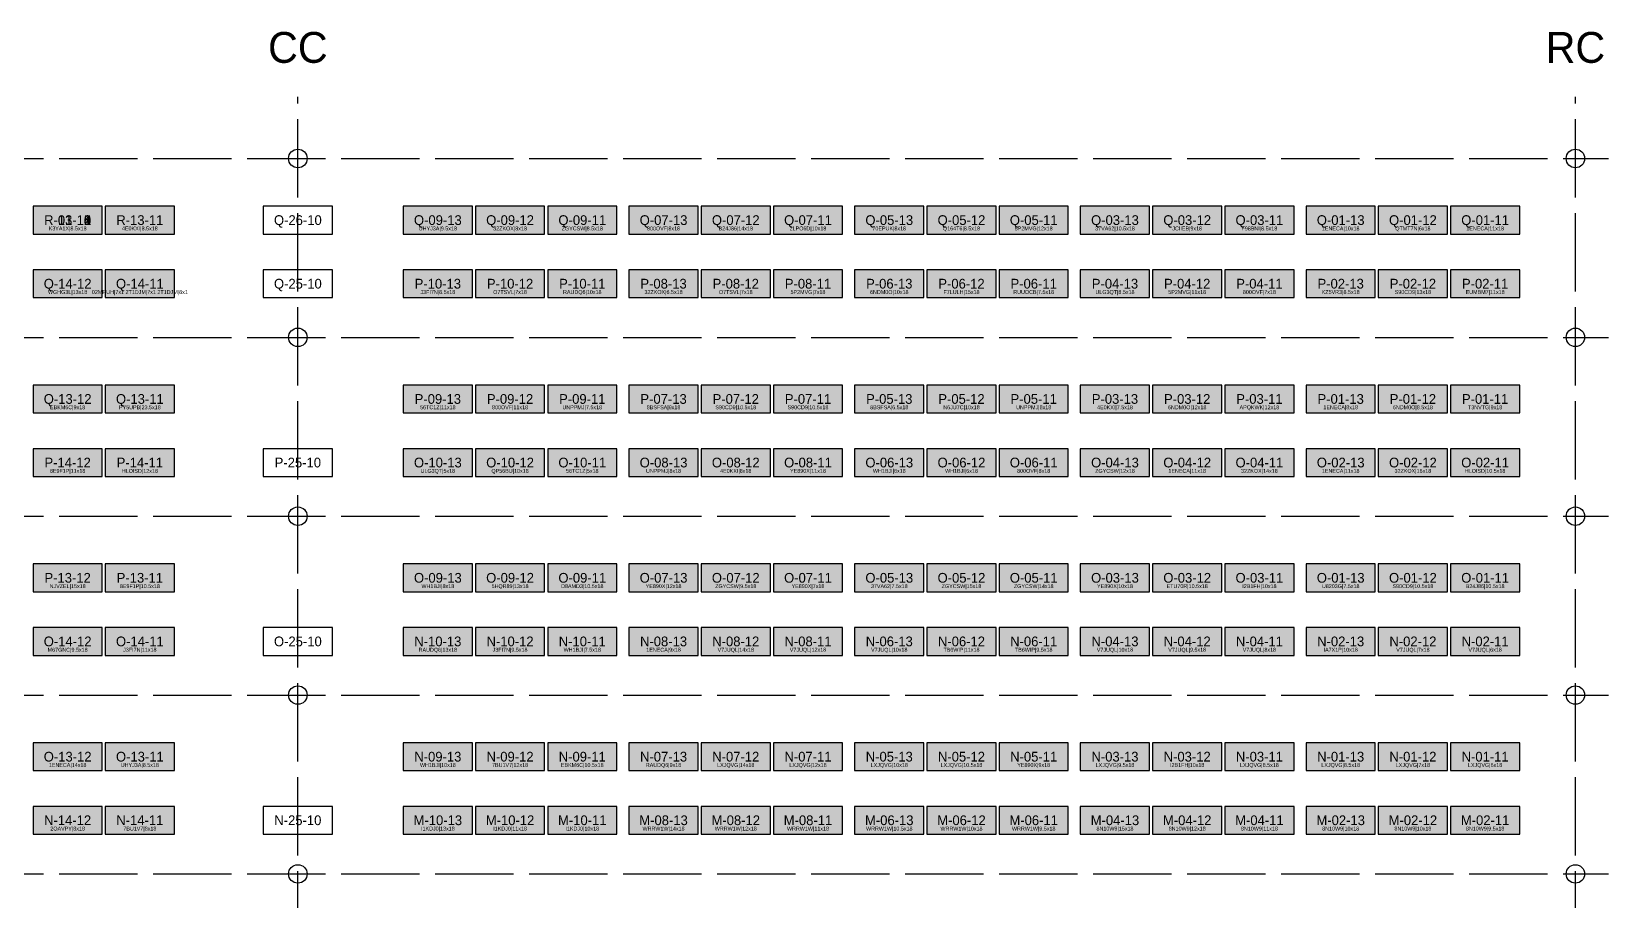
# Model space of a CAD drawing. Header units: metres. Extents: x 0 to 48.5, y -2.8 to 53.5.
# Drawn here: x 22.89 to 48.46, y 39.37 to 53.46 of the extents above; entities that cross this region are included whole.
import ezdxf
from ezdxf.enums import TextEntityAlignment as Align

# ---------------------------------------------------------------- set-up
doc = ezdxf.new("R2010")
doc.units = ezdxf.units.M
doc.linetypes.add('DASHED', pattern=[1.524, 1.27, -0.254])
for name, color, linetype in [('CROSS_AISLES', 4, 'Continuous'), ('LABELS', 7, 'Continuous'), ('RACK_L1', 7, 'Continuous'), ('STOCK_ONLY', 254, 'Continuous'), ('SUPPORT_POINTS', 8, 'Continuous'), ('WALKWAYS', 8, 'Continuous'), ('ZONE_A', 1, 'Continuous'), ('ZONE_B', 30, 'Continuous'), ('ZONE_C', 5, 'Continuous')]:
    doc.layers.add(name, color=color, linetype=linetype)

msp = doc.modelspace()

# ---------------------------------------------------------------- hatches: boundary and pattern name
at = {"layer": 'STOCK_ONLY'}
for points in [[(24.081, 50.174), (25.204, 50.174), (25.204, 50.625), (24.081, 50.625)], [(30.084, 50.174), (31.206, 50.174), (31.206, 50.625), (30.084, 50.625)], [(32.572, 50.174), (33.695, 50.174), (33.695, 50.625), (32.572, 50.625)], [(33.744, 50.174), (34.866, 50.174), (34.866, 50.625), (33.744, 50.625)], [(34.915, 50.174), (36.037, 50.174), (36.037, 50.625), (34.915, 50.625)], [(36.232, 50.174), (37.355, 50.174), (37.355, 50.625), (36.232, 50.625)], [(37.404, 50.174), (38.526, 50.174), (38.526, 50.625), (37.404, 50.625)], [(38.575, 50.174), (39.697, 50.174), (39.697, 50.625), (38.575, 50.625)], [(39.892, 50.174), (41.015, 50.174), (41.015, 50.625), (39.892, 50.625)], [(43.552, 50.174), (44.675, 50.174), (44.675, 50.625), (43.552, 50.625)], [(44.724, 50.174), (45.846, 50.174), (45.846, 50.625), (44.724, 50.625)], [(45.895, 50.174), (47.017, 50.174), (47.017, 50.625), (45.895, 50.625)], [(22.91, 49.143), (24.032, 49.143), (24.032, 49.594), (22.91, 49.594)], [(28.912, 49.143), (30.035, 49.143), (30.035, 49.594), (28.912, 49.594)], [(30.084, 49.143), (31.206, 49.143), (31.206, 49.594), (30.084, 49.594)], [(31.255, 49.143), (32.377, 49.143), (32.377, 49.594), (31.255, 49.594)], [(33.744, 49.143), (34.866, 49.143), (34.866, 49.594), (33.744, 49.594)], [(34.915, 49.143), (36.037, 49.143), (36.037, 49.594), (34.915, 49.594)], [(36.232, 49.143), (37.355, 49.143), (37.355, 49.594), (36.232, 49.594)], [(41.064, 49.143), (42.186, 49.143), (42.186, 49.594), (41.064, 49.594)], [(42.235, 49.143), (43.357, 49.143), (43.357, 49.594), (42.235, 49.594)], [(44.724, 49.143), (45.846, 49.143), (45.846, 49.594), (44.724, 49.594)], [(45.895, 49.143), (47.017, 49.143), (47.017, 49.594), (45.895, 49.594)], [(22.91, 47.274), (24.032, 47.274), (24.032, 47.725), (22.91, 47.725)], [(28.912, 47.274), (30.035, 47.274), (30.035, 47.725), (28.912, 47.725)], [(30.084, 47.274), (31.206, 47.274), (31.206, 47.725), (30.084, 47.725)], [(32.572, 47.274), (33.695, 47.274), (33.695, 47.725), (32.572, 47.725)], [(34.915, 47.274), (36.037, 47.274), (36.037, 47.725), (34.915, 47.725)], [(37.404, 47.274), (38.526, 47.274), (38.526, 47.725), (37.404, 47.725)], [(38.575, 47.274), (39.697, 47.274), (39.697, 47.725), (38.575, 47.725)], [(39.892, 47.274), (41.015, 47.274), (41.015, 47.725), (39.892, 47.725)], [(41.064, 47.274), (42.186, 47.274), (42.186, 47.725), (41.064, 47.725)], [(42.235, 47.274), (43.357, 47.274), (43.357, 47.725), (42.235, 47.725)], [(43.552, 47.274), (44.675, 47.274), (44.675, 47.725), (43.552, 47.725)], [(44.724, 47.274), (45.846, 47.274), (45.846, 47.725), (44.724, 47.725)], [(45.895, 47.274), (47.017, 47.274), (47.017, 47.725), (45.895, 47.725)], [(22.91, 46.243), (24.032, 46.243), (24.032, 46.694), (22.91, 46.694)], [(24.081, 46.243), (25.204, 46.243), (25.204, 46.694), (24.081, 46.694)], [(28.912, 46.243), (30.035, 46.243), (30.035, 46.694), (28.912, 46.694)], [(30.084, 46.243), (31.206, 46.243), (31.206, 46.694), (30.084, 46.694)], [(31.255, 46.243), (32.377, 46.243), (32.377, 46.694), (31.255, 46.694)], [(32.572, 46.243), (33.695, 46.243), (33.695, 46.694), (32.572, 46.694)], [(33.744, 46.243), (34.866, 46.243), (34.866, 46.694), (33.744, 46.694)], [(36.232, 46.243), (37.355, 46.243), (37.355, 46.694), (36.232, 46.694)], [(37.404, 46.243), (38.526, 46.243), (38.526, 46.694), (37.404, 46.694)], [(38.575, 46.243), (39.697, 46.243), (39.697, 46.694), (38.575, 46.694)], [(39.892, 46.243), (41.015, 46.243), (41.015, 46.694), (39.892, 46.694)], [(41.064, 46.243), (42.186, 46.243), (42.186, 46.694), (41.064, 46.694)], [(42.235, 46.243), (43.357, 46.243), (43.357, 46.694), (42.235, 46.694)], [(43.552, 46.243), (44.675, 46.243), (44.675, 46.694), (43.552, 46.694)], [(44.724, 46.243), (45.846, 46.243), (45.846, 46.694), (44.724, 46.694)], [(22.91, 44.374), (24.032, 44.374), (24.032, 44.825), (22.91, 44.825)], [(30.084, 44.374), (31.206, 44.374), (31.206, 44.825), (30.084, 44.825)], [(34.915, 44.374), (36.037, 44.374), (36.037, 44.825), (34.915, 44.825)], [(36.232, 44.374), (37.355, 44.374), (37.355, 44.825), (36.232, 44.825)], [(37.404, 44.374), (38.526, 44.374), (38.526, 44.825), (37.404, 44.825)], [(38.575, 44.374), (39.697, 44.374), (39.697, 44.825), (38.575, 44.825)], [(39.892, 44.374), (41.015, 44.374), (41.015, 44.825), (39.892, 44.825)], [(42.235, 44.374), (43.357, 44.374), (43.357, 44.825), (42.235, 44.825)], [(44.724, 44.374), (45.846, 44.374), (45.846, 44.825), (44.724, 44.825)], [(45.895, 44.374), (47.017, 44.374), (47.017, 44.825), (45.895, 44.825)], [(24.081, 43.343), (25.204, 43.343), (25.204, 43.794), (24.081, 43.794)], [(30.084, 43.343), (31.206, 43.343), (31.206, 43.794), (30.084, 43.794)], [(33.744, 43.343), (34.866, 43.343), (34.866, 43.794), (33.744, 43.794)], [(34.915, 43.343), (36.037, 43.343), (36.037, 43.794), (34.915, 43.794)], [(36.232, 43.343), (37.355, 43.343), (37.355, 43.794), (36.232, 43.794)], [(37.404, 43.343), (38.526, 43.343), (38.526, 43.794), (37.404, 43.794)], [(39.892, 43.343), (41.015, 43.343), (41.015, 43.794), (39.892, 43.794)], [(41.064, 43.343), (42.186, 43.343), (42.186, 43.794), (41.064, 43.794)], [(42.235, 43.343), (43.357, 43.343), (43.357, 43.794), (42.235, 43.794)], [(43.552, 43.343), (44.675, 43.343), (44.675, 43.794), (43.552, 43.794)], [(44.724, 43.343), (45.846, 43.343), (45.846, 43.794), (44.724, 43.794)], [(45.895, 43.343), (47.017, 43.343), (47.017, 43.794), (45.895, 43.794)], [(22.91, 41.474), (24.032, 41.474), (24.032, 41.925), (22.91, 41.925)], [(28.912, 41.474), (30.035, 41.474), (30.035, 41.925), (28.912, 41.925)], [(30.084, 41.474), (31.206, 41.474), (31.206, 41.925), (30.084, 41.925)], [(32.572, 41.474), (33.695, 41.474), (33.695, 41.925), (32.572, 41.925)], [(33.744, 41.474), (34.866, 41.474), (34.866, 41.925), (33.744, 41.925)], [(34.915, 41.474), (36.037, 41.474), (36.037, 41.925), (34.915, 41.925)], [(36.232, 41.474), (37.355, 41.474), (37.355, 41.925), (36.232, 41.925)], [(37.404, 41.474), (38.526, 41.474), (38.526, 41.925), (37.404, 41.925)], [(38.575, 41.474), (39.697, 41.474), (39.697, 41.925), (38.575, 41.925)], [(41.064, 41.474), (42.186, 41.474), (42.186, 41.925), (41.064, 41.925)], [(42.235, 41.474), (43.357, 41.474), (43.357, 41.925), (42.235, 41.925)], [(43.552, 41.474), (44.675, 41.474), (44.675, 41.925), (43.552, 41.925)], [(44.724, 41.474), (45.846, 41.474), (45.846, 41.925), (44.724, 41.925)], [(45.895, 41.474), (47.017, 41.474), (47.017, 41.925), (45.895, 41.925)], [(22.91, 40.443), (24.032, 40.443), (24.032, 40.894), (22.91, 40.894)], [(24.081, 40.443), (25.204, 40.443), (25.204, 40.894), (24.081, 40.894)], [(30.084, 40.443), (31.206, 40.443), (31.206, 40.894), (30.084, 40.894)], [(31.255, 40.443), (32.377, 40.443), (32.377, 40.894), (31.255, 40.894)], [(33.744, 40.443), (34.866, 40.443), (34.866, 40.894), (33.744, 40.894)], [(34.915, 40.443), (36.037, 40.443), (36.037, 40.894), (34.915, 40.894)], [(37.404, 40.443), (38.526, 40.443), (38.526, 40.894), (37.404, 40.894)], [(38.575, 40.443), (39.697, 40.443), (39.697, 40.894), (38.575, 40.894)], [(39.892, 40.443), (41.015, 40.443), (41.015, 40.894), (39.892, 40.894)], [(41.064, 40.443), (42.186, 40.443), (42.186, 40.894), (41.064, 40.894)], [(42.235, 40.443), (43.357, 40.443), (43.357, 40.894), (42.235, 40.894)], [(43.552, 40.443), (44.675, 40.443), (44.675, 40.894), (43.552, 40.894)], [(44.724, 40.443), (45.846, 40.443), (45.846, 40.894), (44.724, 40.894)], [(45.895, 40.443), (47.017, 40.443), (47.017, 40.894), (45.895, 40.894)]]:
    msp.add_hatch(color=254, dxfattribs=at).paths.add_polyline_path(points)
at = {"layer": 'ZONE_A'}
for points in [[(28.912, 50.174), (30.035, 50.174), (30.035, 50.625), (28.912, 50.625)], [(24.081, 47.274), (25.204, 47.274), (25.204, 47.725), (24.081, 47.725)], [(28.912, 44.374), (30.035, 44.374), (30.035, 44.825), (28.912, 44.825)], [(33.744, 44.374), (34.866, 44.374), (34.866, 44.825), (33.744, 44.825)], [(28.912, 43.343), (30.035, 43.343), (30.035, 43.794), (28.912, 43.794)], [(32.572, 43.343), (33.695, 43.343), (33.695, 43.794), (32.572, 43.794)], [(39.892, 41.474), (41.015, 41.474), (41.015, 41.925), (39.892, 41.925)], [(28.912, 40.443), (30.035, 40.443), (30.035, 40.894), (28.912, 40.894)], [(36.232, 40.443), (37.355, 40.443), (37.355, 40.894), (36.232, 40.894)]]:
    msp.add_hatch(color=1, dxfattribs=at).paths.add_polyline_path(points)
at = {"layer": 'ZONE_B'}
for points in [[(22.91, 50.174), (24.032, 50.174), (24.032, 50.625), (22.91, 50.625)], [(31.255, 50.174), (32.377, 50.174), (32.377, 50.625), (31.255, 50.625)], [(24.081, 49.143), (25.204, 49.143), (25.204, 49.594), (24.081, 49.594)], [(38.575, 49.143), (39.697, 49.143), (39.697, 49.594), (38.575, 49.594)], [(39.892, 49.143), (41.015, 49.143), (41.015, 49.594), (39.892, 49.594)], [(43.552, 49.143), (44.675, 49.143), (44.675, 49.594), (43.552, 49.594)], [(31.255, 47.274), (32.377, 47.274), (32.377, 47.725), (31.255, 47.725)], [(33.744, 47.274), (34.866, 47.274), (34.866, 47.725), (33.744, 47.725)], [(34.915, 46.243), (36.037, 46.243), (36.037, 46.694), (34.915, 46.694)], [(45.895, 46.243), (47.017, 46.243), (47.017, 46.694), (45.895, 46.694)], [(24.081, 44.374), (25.204, 44.374), (25.204, 44.825), (24.081, 44.825)], [(32.572, 44.374), (33.695, 44.374), (33.695, 44.825), (32.572, 44.825)], [(22.91, 43.343), (24.032, 43.343), (24.032, 43.794), (22.91, 43.794)], [(31.255, 43.343), (32.377, 43.343), (32.377, 43.794), (31.255, 43.794)], [(38.575, 43.343), (39.697, 43.343), (39.697, 43.794), (38.575, 43.794)], [(24.081, 41.474), (25.204, 41.474), (25.204, 41.925), (24.081, 41.925)], [(32.572, 40.443), (33.695, 40.443), (33.695, 40.894), (32.572, 40.894)]]:
    msp.add_hatch(color=30, dxfattribs=at).paths.add_polyline_path(points)
at = {"layer": 'ZONE_C'}
for points in [[(41.064, 50.174), (42.186, 50.174), (42.186, 50.625), (41.064, 50.625)], [(42.235, 50.174), (43.357, 50.174), (43.357, 50.625), (42.235, 50.625)], [(32.572, 49.143), (33.695, 49.143), (33.695, 49.594), (32.572, 49.594)], [(37.404, 49.143), (38.526, 49.143), (38.526, 49.594), (37.404, 49.594)], [(36.232, 47.274), (37.355, 47.274), (37.355, 47.725), (36.232, 47.725)], [(31.255, 44.374), (32.377, 44.374), (32.377, 44.825), (31.255, 44.825)], [(41.064, 44.374), (42.186, 44.374), (42.186, 44.825), (41.064, 44.825)], [(43.552, 44.374), (44.675, 44.374), (44.675, 44.825), (43.552, 44.825)], [(31.255, 41.474), (32.377, 41.474), (32.377, 41.925), (31.255, 41.925)]]:
    msp.add_hatch(color=5, dxfattribs=at).paths.add_polyline_path(points)

# ---------------------------------------------------------------- linework, layer by layer
at = {"layer": 'CROSS_AISLES', "linetype": 'DASHED'}
for p, q in [((27.204, 2), (27.204, 52.4)), ((47.92, 2), (47.92, 52.4))]:
    msp.add_line(p, q, dxfattribs=at)
at = {"layer": 'RACK_L1'}
for points in [[(22.91, 50.174), (24.032, 50.174), (24.032, 50.625), (22.91, 50.625)], [(22.91, 50.174), (24.032, 50.174), (24.032, 50.625), (22.91, 50.625)], [(22.91, 50.174), (24.032, 50.174), (24.032, 50.625), (22.91, 50.625)], [(22.91, 50.174), (24.032, 50.174), (24.032, 50.625), (22.91, 50.625)], [(22.91, 50.174), (24.032, 50.174), (24.032, 50.625), (22.91, 50.625)], [(22.91, 50.174), (24.032, 50.174), (24.032, 50.625), (22.91, 50.625)], [(22.91, 50.174), (24.032, 50.174), (24.032, 50.625), (22.91, 50.625)], [(24.081, 50.174), (25.204, 50.174), (25.204, 50.625), (24.081, 50.625)], [(26.643, 50.174), (27.766, 50.174), (27.766, 50.625), (26.643, 50.625)], [(28.912, 50.174), (30.035, 50.174), (30.035, 50.625), (28.912, 50.625)], [(30.084, 50.174), (31.206, 50.174), (31.206, 50.625), (30.084, 50.625)], [(31.255, 50.174), (32.377, 50.174), (32.377, 50.625), (31.255, 50.625)], [(32.572, 50.174), (33.695, 50.174), (33.695, 50.625), (32.572, 50.625)], [(33.744, 50.174), (34.866, 50.174), (34.866, 50.625), (33.744, 50.625)], [(34.915, 50.174), (36.037, 50.174), (36.037, 50.625), (34.915, 50.625)], [(36.232, 50.174), (37.355, 50.174), (37.355, 50.625), (36.232, 50.625)], [(37.404, 50.174), (38.526, 50.174), (38.526, 50.625), (37.404, 50.625)], [(38.575, 50.174), (39.697, 50.174), (39.697, 50.625), (38.575, 50.625)], [(39.892, 50.174), (41.015, 50.174), (41.015, 50.625), (39.892, 50.625)], [(41.064, 50.174), (42.186, 50.174), (42.186, 50.625), (41.064, 50.625)], [(42.235, 50.174), (43.357, 50.174), (43.357, 50.625), (42.235, 50.625)], [(43.552, 50.174), (44.675, 50.174), (44.675, 50.625), (43.552, 50.625)], [(44.724, 50.174), (45.846, 50.174), (45.846, 50.625), (44.724, 50.625)], [(45.895, 50.174), (47.017, 50.174), (47.017, 50.625), (45.895, 50.625)], [(22.91, 49.143), (24.032, 49.143), (24.032, 49.594), (22.91, 49.594)], [(24.081, 49.143), (25.204, 49.143), (25.204, 49.594), (24.081, 49.594)], [(26.643, 49.143), (27.766, 49.143), (27.766, 49.594), (26.643, 49.594)], [(28.912, 49.143), (30.035, 49.143), (30.035, 49.594), (28.912, 49.594)], [(30.084, 49.143), (31.206, 49.143), (31.206, 49.594), (30.084, 49.594)], [(31.255, 49.143), (32.377, 49.143), (32.377, 49.594), (31.255, 49.594)], [(32.572, 49.143), (33.695, 49.143), (33.695, 49.594), (32.572, 49.594)], [(33.744, 49.143), (34.866, 49.143), (34.866, 49.594), (33.744, 49.594)], [(34.915, 49.143), (36.037, 49.143), (36.037, 49.594), (34.915, 49.594)], [(36.232, 49.143), (37.355, 49.143), (37.355, 49.594), (36.232, 49.594)], [(37.404, 49.143), (38.526, 49.143), (38.526, 49.594), (37.404, 49.594)], [(38.575, 49.143), (39.697, 49.143), (39.697, 49.594), (38.575, 49.594)], [(39.892, 49.143), (41.015, 49.143), (41.015, 49.594), (39.892, 49.594)], [(41.064, 49.143), (42.186, 49.143), (42.186, 49.594), (41.064, 49.594)], [(42.235, 49.143), (43.357, 49.143), (43.357, 49.594), (42.235, 49.594)], [(43.552, 49.143), (44.675, 49.143), (44.675, 49.594), (43.552, 49.594)], [(44.724, 49.143), (45.846, 49.143), (45.846, 49.594), (44.724, 49.594)], [(45.895, 49.143), (47.017, 49.143), (47.017, 49.594), (45.895, 49.594)], [(22.91, 47.274), (24.032, 47.274), (24.032, 47.725), (22.91, 47.725)], [(24.081, 47.274), (25.204, 47.274), (25.204, 47.725), (24.081, 47.725)], [(28.912, 47.274), (30.035, 47.274), (30.035, 47.725), (28.912, 47.725)], [(30.084, 47.274), (31.206, 47.274), (31.206, 47.725), (30.084, 47.725)], [(31.255, 47.274), (32.377, 47.274), (32.377, 47.725), (31.255, 47.725)], [(32.572, 47.274), (33.695, 47.274), (33.695, 47.725), (32.572, 47.725)], [(33.744, 47.274), (34.866, 47.274), (34.866, 47.725), (33.744, 47.725)], [(34.915, 47.274), (36.037, 47.274), (36.037, 47.725), (34.915, 47.725)], [(36.232, 47.274), (37.355, 47.274), (37.355, 47.725), (36.232, 47.725)], [(37.404, 47.274), (38.526, 47.274), (38.526, 47.725), (37.404, 47.725)], [(38.575, 47.274), (39.697, 47.274), (39.697, 47.725), (38.575, 47.725)], [(39.892, 47.274), (41.015, 47.274), (41.015, 47.725), (39.892, 47.725)], [(41.064, 47.274), (42.186, 47.274), (42.186, 47.725), (41.064, 47.725)], [(42.235, 47.274), (43.357, 47.274), (43.357, 47.725), (42.235, 47.725)], [(43.552, 47.274), (44.675, 47.274), (44.675, 47.725), (43.552, 47.725)], [(44.724, 47.274), (45.846, 47.274), (45.846, 47.725), (44.724, 47.725)], [(45.895, 47.274), (47.017, 47.274), (47.017, 47.725), (45.895, 47.725)], [(22.91, 46.243), (24.032, 46.243), (24.032, 46.694), (22.91, 46.694)], [(24.081, 46.243), (25.204, 46.243), (25.204, 46.694), (24.081, 46.694)], [(26.643, 46.243), (27.766, 46.243), (27.766, 46.694), (26.643, 46.694)], [(28.912, 46.243), (30.035, 46.243), (30.035, 46.694), (28.912, 46.694)], [(30.084, 46.243), (31.206, 46.243), (31.206, 46.694), (30.084, 46.694)], [(31.255, 46.243), (32.377, 46.243), (32.377, 46.694), (31.255, 46.694)], [(32.572, 46.243), (33.695, 46.243), (33.695, 46.694), (32.572, 46.694)], [(33.744, 46.243), (34.866, 46.243), (34.866, 46.694), (33.744, 46.694)], [(34.915, 46.243), (36.037, 46.243), (36.037, 46.694), (34.915, 46.694)], [(36.232, 46.243), (37.355, 46.243), (37.355, 46.694), (36.232, 46.694)], [(37.404, 46.243), (38.526, 46.243), (38.526, 46.694), (37.404, 46.694)], [(38.575, 46.243), (39.697, 46.243), (39.697, 46.694), (38.575, 46.694)], [(39.892, 46.243), (41.015, 46.243), (41.015, 46.694), (39.892, 46.694)], [(41.064, 46.243), (42.186, 46.243), (42.186, 46.694), (41.064, 46.694)], [(42.235, 46.243), (43.357, 46.243), (43.357, 46.694), (42.235, 46.694)], [(43.552, 46.243), (44.675, 46.243), (44.675, 46.694), (43.552, 46.694)], [(44.724, 46.243), (45.846, 46.243), (45.846, 46.694), (44.724, 46.694)], [(45.895, 46.243), (47.017, 46.243), (47.017, 46.694), (45.895, 46.694)], [(22.91, 44.374), (24.032, 44.374), (24.032, 44.825), (22.91, 44.825)], [(24.081, 44.374), (25.204, 44.374), (25.204, 44.825), (24.081, 44.825)], [(28.912, 44.374), (30.035, 44.374), (30.035, 44.825), (28.912, 44.825)], [(30.084, 44.374), (31.206, 44.374), (31.206, 44.825), (30.084, 44.825)], [(31.255, 44.374), (32.377, 44.374), (32.377, 44.825), (31.255, 44.825)], [(32.572, 44.374), (33.695, 44.374), (33.695, 44.825), (32.572, 44.825)], [(33.744, 44.374), (34.866, 44.374), (34.866, 44.825), (33.744, 44.825)], [(34.915, 44.374), (36.037, 44.374), (36.037, 44.825), (34.915, 44.825)], [(36.232, 44.374), (37.355, 44.374), (37.355, 44.825), (36.232, 44.825)], [(37.404, 44.374), (38.526, 44.374), (38.526, 44.825), (37.404, 44.825)], [(38.575, 44.374), (39.697, 44.374), (39.697, 44.825), (38.575, 44.825)], [(39.892, 44.374), (41.015, 44.374), (41.015, 44.825), (39.892, 44.825)], [(41.064, 44.374), (42.186, 44.374), (42.186, 44.825), (41.064, 44.825)], [(42.235, 44.374), (43.357, 44.374), (43.357, 44.825), (42.235, 44.825)], [(43.552, 44.374), (44.675, 44.374), (44.675, 44.825), (43.552, 44.825)], [(44.724, 44.374), (45.846, 44.374), (45.846, 44.825), (44.724, 44.825)], [(45.895, 44.374), (47.017, 44.374), (47.017, 44.825), (45.895, 44.825)], [(22.91, 43.343), (24.032, 43.343), (24.032, 43.794), (22.91, 43.794)], [(24.081, 43.343), (25.204, 43.343), (25.204, 43.794), (24.081, 43.794)], [(26.643, 43.343), (27.766, 43.343), (27.766, 43.794), (26.643, 43.794)], [(28.912, 43.343), (30.035, 43.343), (30.035, 43.794), (28.912, 43.794)], [(30.084, 43.343), (31.206, 43.343), (31.206, 43.794), (30.084, 43.794)], [(31.255, 43.343), (32.377, 43.343), (32.377, 43.794), (31.255, 43.794)], [(32.572, 43.343), (33.695, 43.343), (33.695, 43.794), (32.572, 43.794)], [(33.744, 43.343), (34.866, 43.343), (34.866, 43.794), (33.744, 43.794)], [(34.915, 43.343), (36.037, 43.343), (36.037, 43.794), (34.915, 43.794)], [(36.232, 43.343), (37.355, 43.343), (37.355, 43.794), (36.232, 43.794)], [(37.404, 43.343), (38.526, 43.343), (38.526, 43.794), (37.404, 43.794)], [(38.575, 43.343), (39.697, 43.343), (39.697, 43.794), (38.575, 43.794)], [(39.892, 43.343), (41.015, 43.343), (41.015, 43.794), (39.892, 43.794)], [(41.064, 43.343), (42.186, 43.343), (42.186, 43.794), (41.064, 43.794)], [(42.235, 43.343), (43.357, 43.343), (43.357, 43.794), (42.235, 43.794)], [(43.552, 43.343), (44.675, 43.343), (44.675, 43.794), (43.552, 43.794)], [(44.724, 43.343), (45.846, 43.343), (45.846, 43.794), (44.724, 43.794)], [(45.895, 43.343), (47.017, 43.343), (47.017, 43.794), (45.895, 43.794)], [(22.91, 41.474), (24.032, 41.474), (24.032, 41.925), (22.91, 41.925)], [(24.081, 41.474), (25.204, 41.474), (25.204, 41.925), (24.081, 41.925)], [(28.912, 41.474), (30.035, 41.474), (30.035, 41.925), (28.912, 41.925)], [(30.084, 41.474), (31.206, 41.474), (31.206, 41.925), (30.084, 41.925)], [(31.255, 41.474), (32.377, 41.474), (32.377, 41.925), (31.255, 41.925)], [(32.572, 41.474), (33.695, 41.474), (33.695, 41.925), (32.572, 41.925)], [(33.744, 41.474), (34.866, 41.474), (34.866, 41.925), (33.744, 41.925)], [(34.915, 41.474), (36.037, 41.474), (36.037, 41.925), (34.915, 41.925)], [(36.232, 41.474), (37.355, 41.474), (37.355, 41.925), (36.232, 41.925)], [(37.404, 41.474), (38.526, 41.474), (38.526, 41.925), (37.404, 41.925)], [(38.575, 41.474), (39.697, 41.474), (39.697, 41.925), (38.575, 41.925)], [(39.892, 41.474), (41.015, 41.474), (41.015, 41.925), (39.892, 41.925)], [(41.064, 41.474), (42.186, 41.474), (42.186, 41.925), (41.064, 41.925)], [(42.235, 41.474), (43.357, 41.474), (43.357, 41.925), (42.235, 41.925)], [(43.552, 41.474), (44.675, 41.474), (44.675, 41.925), (43.552, 41.925)], [(44.724, 41.474), (45.846, 41.474), (45.846, 41.925), (44.724, 41.925)], [(45.895, 41.474), (47.017, 41.474), (47.017, 41.925), (45.895, 41.925)], [(22.91, 40.443), (24.032, 40.443), (24.032, 40.894), (22.91, 40.894)], [(24.081, 40.443), (25.204, 40.443), (25.204, 40.894), (24.081, 40.894)], [(26.643, 40.443), (27.766, 40.443), (27.766, 40.894), (26.643, 40.894)], [(28.912, 40.443), (30.035, 40.443), (30.035, 40.894), (28.912, 40.894)], [(30.084, 40.443), (31.206, 40.443), (31.206, 40.894), (30.084, 40.894)], [(31.255, 40.443), (32.377, 40.443), (32.377, 40.894), (31.255, 40.894)], [(32.572, 40.443), (33.695, 40.443), (33.695, 40.894), (32.572, 40.894)], [(33.744, 40.443), (34.866, 40.443), (34.866, 40.894), (33.744, 40.894)], [(34.915, 40.443), (36.037, 40.443), (36.037, 40.894), (34.915, 40.894)], [(36.232, 40.443), (37.355, 40.443), (37.355, 40.894), (36.232, 40.894)], [(37.404, 40.443), (38.526, 40.443), (38.526, 40.894), (37.404, 40.894)], [(38.575, 40.443), (39.697, 40.443), (39.697, 40.894), (38.575, 40.894)], [(39.892, 40.443), (41.015, 40.443), (41.015, 40.894), (39.892, 40.894)], [(41.064, 40.443), (42.186, 40.443), (42.186, 40.894), (41.064, 40.894)], [(42.235, 40.443), (43.357, 40.443), (43.357, 40.894), (42.235, 40.894)], [(43.552, 40.443), (44.675, 40.443), (44.675, 40.894), (43.552, 40.894)], [(44.724, 40.443), (45.846, 40.443), (45.846, 40.894), (44.724, 40.894)], [(45.895, 40.443), (47.017, 40.443), (47.017, 40.894), (45.895, 40.894)]]:
    msp.add_lwpolyline(points, close=True, dxfattribs=at)
at = {"layer": 'SUPPORT_POINTS'}
for centre in [(27.204, 51.399), (47.92, 51.399), (27.204, 48.499), (47.92, 48.499), (27.204, 45.599), (47.92, 45.599), (27.204, 42.699), (47.92, 42.699), (27.204, 39.799), (47.92, 39.799)]:
    msp.add_circle(centre, 0.15, dxfattribs=at)
at = {"layer": 'WALKWAYS', "linetype": 'DASHED'}
for p, q in [((2, 51.399), (48.456, 51.399)), ((2, 48.499), (48.456, 48.499)), ((2, 45.599), (48.456, 45.599)), ((2, 42.699), (48.456, 42.699)), ((2, 39.799), (48.456, 39.799))]:
    msp.add_line(p, q, dxfattribs=at)

# ---------------------------------------------------------------- texts
at = {"layer": 'CROSS_AISLES'}
for s, p in [('CC', (27.204, 53.2)), ('RC', (47.92, 53.2))]:
    msp.add_text(s, height=0.5, dxfattribs=at).set_placement(p, align=Align.MIDDLE_CENTER)
at = {"layer": 'LABELS'}
for s, height, p in [('R-13-12', 0.1579, (23.471, 50.4)), ('R-01-10', 0.1579, (23.471, 50.4)), ('R-01-11', 0.1579, (23.471, 50.4)), ('R-01-12', 0.1579, (23.471, 50.4)), ('R-01-13', 0.1579, (23.471, 50.4)), ('R-01-14', 0.1579, (23.471, 50.4)), ('R-01-15', 0.1579, (23.471, 50.4)), ('R-13-11', 0.1579, (24.642, 50.4)), ('Q-26-10', 0.1579, (27.204, 50.4)), ('Q-09-13', 0.1579, (29.474, 50.4)), ('Q-09-12', 0.1579, (30.645, 50.4)), ('Q-09-11', 0.1579, (31.816, 50.4)), ('Q-07-13', 0.1579, (33.134, 50.4)), ('Q-07-12', 0.1579, (34.305, 50.4)), ('Q-07-11', 0.1579, (35.476, 50.4)), ('Q-05-13', 0.1579, (36.794, 50.4)), ('Q-05-12', 0.1579, (37.965, 50.4)), ('Q-05-11', 0.1579, (39.136, 50.4)), ('Q-03-13', 0.1579, (40.454, 50.4)), ('Q-03-12', 0.1579, (41.625, 50.4)), ('Q-03-11', 0.1579, (42.796, 50.4)), ('Q-01-13', 0.1579, (44.114, 50.4)), ('Q-01-12', 0.1579, (45.285, 50.4)), ('Q-01-11', 0.1579, (46.456, 50.4)), ('K3YA1X|8.5x18', 0.06314, (23.471, 50.265)), ('4E0KXI|8.5x18', 0.06314, (24.642, 50.265)), ('UHYJ3A|9.5x18', 0.06314, (29.474, 50.265)), ('32ZKOX|8x18', 0.06314, (30.645, 50.265)), ('ZGYCSW|8.5x18', 0.06314, (31.816, 50.265)), ('800OVF|8x18', 0.06314, (33.134, 50.265)), ('B24J86|14x18', 0.06314, (34.305, 50.265)), ('2LPO6D|10x18', 0.06314, (35.476, 50.265)), ('70EPUK|8x18', 0.06314, (36.794, 50.265)), ('Q164T6|8.5x18', 0.06314, (37.965, 50.265)), ('5P2MVG|12x18', 0.06314, (39.136, 50.265)), ('37VA62|10.5x18', 0.06314, (40.454, 50.265)), ('JCIIEB|9x18', 0.06314, (41.625, 50.265)), ('F98BNI|8.5x18', 0.06314, (42.796, 50.265)), ('1ENECA|10x18', 0.06314, (44.114, 50.265)), ('QTMT7N|6x18', 0.06314, (45.285, 50.265)), ('1ENECA|11x18', 0.06314, (46.456, 50.265)), ('Q-14-12', 0.1579, (23.471, 49.369)), ('Q-14-11', 0.1579, (24.642, 49.369)), ('Q-25-10', 0.1579, (27.204, 49.369)), ('P-10-13', 0.1579, (29.474, 49.369)), ('P-10-12', 0.1579, (30.645, 49.369)), ('P-10-11', 0.1579, (31.816, 49.369)), ('P-08-13', 0.1579, (33.134, 49.369)), ('P-08-12', 0.1579, (34.305, 49.369)), ('P-08-11', 0.1579, (35.476, 49.369)), ('P-06-13', 0.1579, (36.794, 49.369)), ('P-06-12', 0.1579, (37.965, 49.369)), ('P-06-11', 0.1579, (39.136, 49.369)), ('P-04-13', 0.1579, (40.454, 49.369)), ('P-04-12', 0.1579, (41.625, 49.369)), ('P-04-11', 0.1579, (42.796, 49.369)), ('P-02-13', 0.1579, (44.114, 49.369)), ('P-02-12', 0.1579, (45.285, 49.369)), ('P-02-11', 0.1579, (46.456, 49.369)), ('WGHG3L|13x18', 0.06314, (23.471, 49.234)), ('02MRUH|7x1 2T1DJM|7x1 2T1DJM|8x1', 0.06314, (24.642, 49.234)), ('J3FI7N|8.5x18', 0.06314, (29.474, 49.234)), ('O7TSVL|7x18', 0.06314, (30.645, 49.234)), ('RAUDQ6|10x18', 0.06314, (31.816, 49.234)), ('32ZKOX|6.5x18', 0.06314, (33.134, 49.234)), ('O7TSVL|7x18', 0.06314, (34.305, 49.234)), ('5P2MVG|7x18', 0.06314, (35.476, 49.234)), ('6NDM0O|10x18', 0.06314, (36.794, 49.234)), ('F7LULH|15x18', 0.06314, (37.965, 49.234)), ('RUUOCB|7.5x18', 0.06314, (39.136, 49.234)), ('ULG3QT|8.5x18', 0.06314, (40.454, 49.234)), ('5P2MVG|11x18', 0.06314, (41.625, 49.234)), ('800OVF|7x18', 0.06314, (42.796, 49.234)), ('KZ5VR3|8.5x18', 0.06314, (44.114, 49.234)), ('S90CD9|13x18', 0.06314, (45.285, 49.234)), ('EUMBM7|11x18', 0.06314, (46.456, 49.234)), ('Q-13-12', 0.1579, (23.471, 47.5)), ('Q-13-11', 0.1579, (24.642, 47.5)), ('P-09-13', 0.1579, (29.474, 47.5)), ('P-09-12', 0.1579, (30.645, 47.5)), ('P-09-11', 0.1579, (31.816, 47.5)), ('P-07-13', 0.1579, (33.134, 47.5)), ('P-07-12', 0.1579, (34.305, 47.5)), ('P-07-11', 0.1579, (35.476, 47.5)), ('P-05-13', 0.1579, (36.794, 47.5)), ('P-05-12', 0.1579, (37.965, 47.5)), ('P-05-11', 0.1579, (39.136, 47.5)), ('P-03-13', 0.1579, (40.454, 47.5)), ('P-03-12', 0.1579, (41.625, 47.5)), ('P-03-11', 0.1579, (42.796, 47.5)), ('P-01-13', 0.1579, (44.114, 47.5)), ('P-01-12', 0.1579, (45.285, 47.5)), ('P-01-11', 0.1579, (46.456, 47.5)), ('EBKM6C|9x18', 0.06314, (23.471, 47.365)), ('PY5UPB|23.5x18', 0.06314, (24.642, 47.365)), ('56TC1Z|11x18', 0.06314, (29.474, 47.365)), ('800OVF|11x18', 0.06314, (30.645, 47.365)), ('UNPPMJ|7.5x18', 0.06314, (31.816, 47.365)), ('8BSFSA|9x18', 0.06314, (33.134, 47.365)), ('S90CD9|10.5x18', 0.06314, (34.305, 47.365)), ('S90CD9|10.5x18', 0.06314, (35.476, 47.365)), ('8BSFSA|6.5x18', 0.06314, (36.794, 47.365)), ('N6JU7C|10x18', 0.06314, (37.965, 47.365)), ('UNPPMJ|8x18', 0.06314, (39.136, 47.365)), ('4E0KXI|7.5x18', 0.06314, (40.454, 47.365)), ('6NDM0O|12x18', 0.06314, (41.625, 47.365)), ('APQKWK|12x18', 0.06314, (42.796, 47.365)), ('1ENECA|8x18', 0.06314, (44.114, 47.365)), ('6NDM0O|8.5x18', 0.06314, (45.285, 47.365)), ('T3NVTG|9x18', 0.06314, (46.456, 47.365)), ('P-14-12', 0.1579, (23.471, 46.469)), ('P-14-11', 0.1579, (24.642, 46.469)), ('P-25-10', 0.1579, (27.204, 46.469)), ('O-10-13', 0.1579, (29.474, 46.469)), ('O-10-12', 0.1579, (30.645, 46.469)), ('O-10-11', 0.1579, (31.816, 46.469)), ('O-08-13', 0.1579, (33.134, 46.469)), ('O-08-12', 0.1579, (34.305, 46.469)), ('O-08-11', 0.1579, (35.476, 46.469)), ('O-06-13', 0.1579, (36.794, 46.469)), ('O-06-12', 0.1579, (37.965, 46.469)), ('O-06-11', 0.1579, (39.136, 46.469)), ('O-04-13', 0.1579, (40.454, 46.469)), ('O-04-12', 0.1579, (41.625, 46.469)), ('O-04-11', 0.1579, (42.796, 46.469)), ('O-02-13', 0.1579, (44.114, 46.469)), ('O-02-12', 0.1579, (45.285, 46.469)), ('O-02-11', 0.1579, (46.456, 46.469)), ('8E9F1P|11x18', 0.06314, (23.471, 46.334)), ('HLOISD|12x18', 0.06314, (24.642, 46.334)), ('ULG3QT|5x18', 0.06314, (29.474, 46.334)), ('QP56BU|10x18', 0.06314, (30.645, 46.334)), ('56TC1Z|5x18', 0.06314, (31.816, 46.334)), ('UNPPMJ|8x18', 0.06314, (33.134, 46.334)), ('4E0KXI|8x18', 0.06314, (34.305, 46.334)), ('YE890X|11x18', 0.06314, (35.476, 46.334)), ('WH1BJI|6x18', 0.06314, (36.794, 46.334)), ('WH1BJI|6x18', 0.06314, (37.965, 46.334)), ('800OVF|8x18', 0.06314, (39.136, 46.334)), ('ZGYCSW|12x18', 0.06314, (40.454, 46.334)), ('1ENECA|11x18', 0.06314, (41.625, 46.334)), ('32ZKOX|14x18', 0.06314, (42.796, 46.334)), ('1ENECA|11x18', 0.06314, (44.114, 46.334)), ('32ZKOX|16x18', 0.06314, (45.285, 46.334)), ('HLOISD|10.5x18', 0.06314, (46.456, 46.334)), ('P-13-12', 0.1579, (23.471, 44.6)), ('NJVZEL|15x18', 0.06314, (23.471, 44.465)), ('P-13-11', 0.1579, (24.642, 44.6)), ('8E9F1P|10.5x18', 0.06314, (24.642, 44.465)), ('O-09-13', 0.1579, (29.474, 44.6)), ('WH1BJI|8x18', 0.06314, (29.474, 44.465)), ('O-09-12', 0.1579, (30.645, 44.6)), ('5HQR89|13x18', 0.06314, (30.645, 44.465)), ('O-09-11', 0.1579, (31.816, 44.6)), ('D8AMD3|10.5x18', 0.06314, (31.816, 44.465)), ('O-07-13', 0.1579, (33.134, 44.6)), ('YE890X|12x18', 0.06314, (33.134, 44.465)), ('O-07-12', 0.1579, (34.305, 44.6)), ('ZGYCSW|9.5x18', 0.06314, (34.305, 44.465)), ('O-07-11', 0.1579, (35.476, 44.6)), ('YE890X|7x18', 0.06314, (35.476, 44.465)), ('O-05-13', 0.1579, (36.794, 44.6)), ('37VA62|7.5x18', 0.06314, (36.794, 44.465)), ('O-05-12', 0.1579, (37.965, 44.6)), ('ZGYCSW|15x18', 0.06314, (37.965, 44.465)), ('O-05-11', 0.1579, (39.136, 44.6)), ('ZGYCSW|14x18', 0.06314, (39.136, 44.465)), ('O-03-13', 0.1579, (40.454, 44.6)), ('YE890X|10x18', 0.06314, (40.454, 44.465)), ('O-03-12', 0.1579, (41.625, 44.6)), ('ETU70R|10.5x18', 0.06314, (41.625, 44.465)), ('O-03-11', 0.1579, (42.796, 44.6)), ('I2B1FH|10x18', 0.06314, (42.796, 44.465)), ('O-01-13', 0.1579, (44.114, 44.6)), ('U8203G|7.5x18', 0.06314, (44.114, 44.465)), ('O-01-12', 0.1579, (45.285, 44.6)), ('S90CD9|10.5x18', 0.06314, (45.285, 44.465)), ('O-01-11', 0.1579, (46.456, 44.6)), ('B24J86|10.5x18', 0.06314, (46.456, 44.465)), ('O-14-12', 0.1579, (23.471, 43.569)), ('O-14-11', 0.1579, (24.642, 43.569)), ('O-25-10', 0.1579, (27.204, 43.569)), ('N-10-13', 0.1579, (29.474, 43.569)), ('N-10-12', 0.1579, (30.645, 43.569)), ('N-10-11', 0.1579, (31.816, 43.569)), ('N-08-13', 0.1579, (33.134, 43.569)), ('N-08-12', 0.1579, (34.305, 43.569)), ('N-08-11', 0.1579, (35.476, 43.569)), ('N-06-13', 0.1579, (36.794, 43.569)), ('N-06-12', 0.1579, (37.965, 43.569)), ('N-06-11', 0.1579, (39.136, 43.569)), ('N-04-13', 0.1579, (40.454, 43.569)), ('N-04-12', 0.1579, (41.625, 43.569)), ('N-04-11', 0.1579, (42.796, 43.569)), ('N-02-13', 0.1579, (44.114, 43.569)), ('N-02-12', 0.1579, (45.285, 43.569)), ('N-02-11', 0.1579, (46.456, 43.569)), ('M67GNC|9.5x18', 0.06314, (23.471, 43.434)), ('J3FI7N|11x18', 0.06314, (24.642, 43.434)), ('RAUDQ6|13x18', 0.06314, (29.474, 43.434)), ('J3FI7N|9.5x18', 0.06314, (30.645, 43.434)), ('WH1BJI|7.5x18', 0.06314, (31.816, 43.434)), ('1ENECA|9x18', 0.06314, (33.134, 43.434)), ('V7JUQL|14x18', 0.06314, (34.305, 43.434)), ('V7JUQL|12x18', 0.06314, (35.476, 43.434)), ('V7JUQL|10x18', 0.06314, (36.794, 43.434)), ('TB6WIP|11x18', 0.06314, (37.965, 43.434)), ('TB6WIP|9.5x18', 0.06314, (39.136, 43.434)), ('V7JUQL|10x18', 0.06314, (40.454, 43.434)), ('V7JUQL|9.5x18', 0.06314, (41.625, 43.434)), ('V7JUQL|8x18', 0.06314, (42.796, 43.434)), ('IA7X1P|10x18', 0.06314, (44.114, 43.434)), ('V7JUQL|7x18', 0.06314, (45.285, 43.434)), ('V7JUQL|6x18', 0.06314, (46.456, 43.434)), ('O-13-12', 0.1579, (23.471, 41.7)), ('O-13-11', 0.1579, (24.642, 41.7)), ('N-09-13', 0.1579, (29.474, 41.7)), ('N-09-12', 0.1579, (30.645, 41.7)), ('N-09-11', 0.1579, (31.816, 41.7)), ('N-07-13', 0.1579, (33.134, 41.7)), ('N-07-12', 0.1579, (34.305, 41.7)), ('N-07-11', 0.1579, (35.476, 41.7)), ('N-05-13', 0.1579, (36.794, 41.7)), ('N-05-12', 0.1579, (37.965, 41.7)), ('N-05-11', 0.1579, (39.136, 41.7)), ('N-03-13', 0.1579, (40.454, 41.7)), ('N-03-12', 0.1579, (41.625, 41.7)), ('N-03-11', 0.1579, (42.796, 41.7)), ('N-01-13', 0.1579, (44.114, 41.7)), ('N-01-12', 0.1579, (45.285, 41.7)), ('N-01-11', 0.1579, (46.456, 41.7)), ('1ENECA|14x18', 0.06314, (23.471, 41.565)), ('UHYJ3A|8.5x18', 0.06314, (24.642, 41.565)), ('WH1BJI|10x18', 0.06314, (29.474, 41.565)), ('7BU1V7|12x18', 0.06314, (30.645, 41.565)), ('EBKM6C|10.5x18', 0.06314, (31.816, 41.565)), ('RAUDQ6|9x18', 0.06314, (33.134, 41.565)), ('LXJQVG|14x18', 0.06314, (34.305, 41.565)), ('LXJQVG|12x18', 0.06314, (35.476, 41.565)), ('LXJQVG|10x18', 0.06314, (36.794, 41.565)), ('LXJQVG|10.5x18', 0.06314, (37.965, 41.565)), ('YE890X|9x18', 0.06314, (39.136, 41.565)), ('LXJQVG|9.5x18', 0.06314, (40.454, 41.565)), ('I2B1FH|10x18', 0.06314, (41.625, 41.565)), ('LXJQVG|8.5x18', 0.06314, (42.796, 41.565)), ('LXJQVG|8.5x18', 0.06314, (44.114, 41.565)), ('LXJQVG|7x18', 0.06314, (45.285, 41.565)), ('LXJQVG|6x18', 0.06314, (46.456, 41.565)), ('N-14-12', 0.1579, (23.471, 40.669)), ('N-14-11', 0.1579, (24.642, 40.669)), ('N-25-10', 0.1579, (27.204, 40.669)), ('M-10-13', 0.1579, (29.474, 40.669)), ('M-10-12', 0.1579, (30.645, 40.669)), ('M-10-11', 0.1579, (31.816, 40.669)), ('M-08-13', 0.1579, (33.134, 40.669)), ('M-08-12', 0.1579, (34.305, 40.669)), ('M-08-11', 0.1579, (35.476, 40.669)), ('M-06-13', 0.1579, (36.794, 40.669)), ('M-06-12', 0.1579, (37.965, 40.669)), ('M-06-11', 0.1579, (39.136, 40.669)), ('M-04-13', 0.1579, (40.454, 40.669)), ('M-04-12', 0.1579, (41.625, 40.669)), ('M-04-11', 0.1579, (42.796, 40.669)), ('M-02-13', 0.1579, (44.114, 40.669)), ('M-02-12', 0.1579, (45.285, 40.669)), ('M-02-11', 0.1579, (46.456, 40.669)), ('2OAVPY|8x18', 0.06314, (23.471, 40.534)), ('7BU1V7|8x18', 0.06314, (24.642, 40.534)), ('I1KDJ0|13x18', 0.06314, (29.474, 40.534)), ('I1KDJ0|11x18', 0.06314, (30.645, 40.534)), ('I1KDJ0|10x18', 0.06314, (31.816, 40.534)), ('WRRW1W|14x18', 0.06314, (33.134, 40.534)), ('WRRW1W|12x18', 0.06314, (34.305, 40.534)), ('WRRW1W|11x18', 0.06314, (35.476, 40.534)), ('WRRW1W|10.5x18', 0.06314, (36.794, 40.534)), ('WRRW1W|10x18', 0.06314, (37.965, 40.534)), ('WRRW1W|9.5x18', 0.06314, (39.136, 40.534)), ('8N10W9|15x18', 0.06314, (40.454, 40.534)), ('8N10W9|12x18', 0.06314, (41.625, 40.534)), ('8N10W9|11x18', 0.06314, (42.796, 40.534)), ('8N10W9|10x18', 0.06314, (44.114, 40.534)), ('8N10W9|10x18', 0.06314, (45.285, 40.534)), ('8N10W9|9.5x18', 0.06314, (46.456, 40.534))]:
    msp.add_text(s, height=height, dxfattribs=at).set_placement(p, align=Align.MIDDLE_CENTER)

doc.saveas('drawing.dxf')
